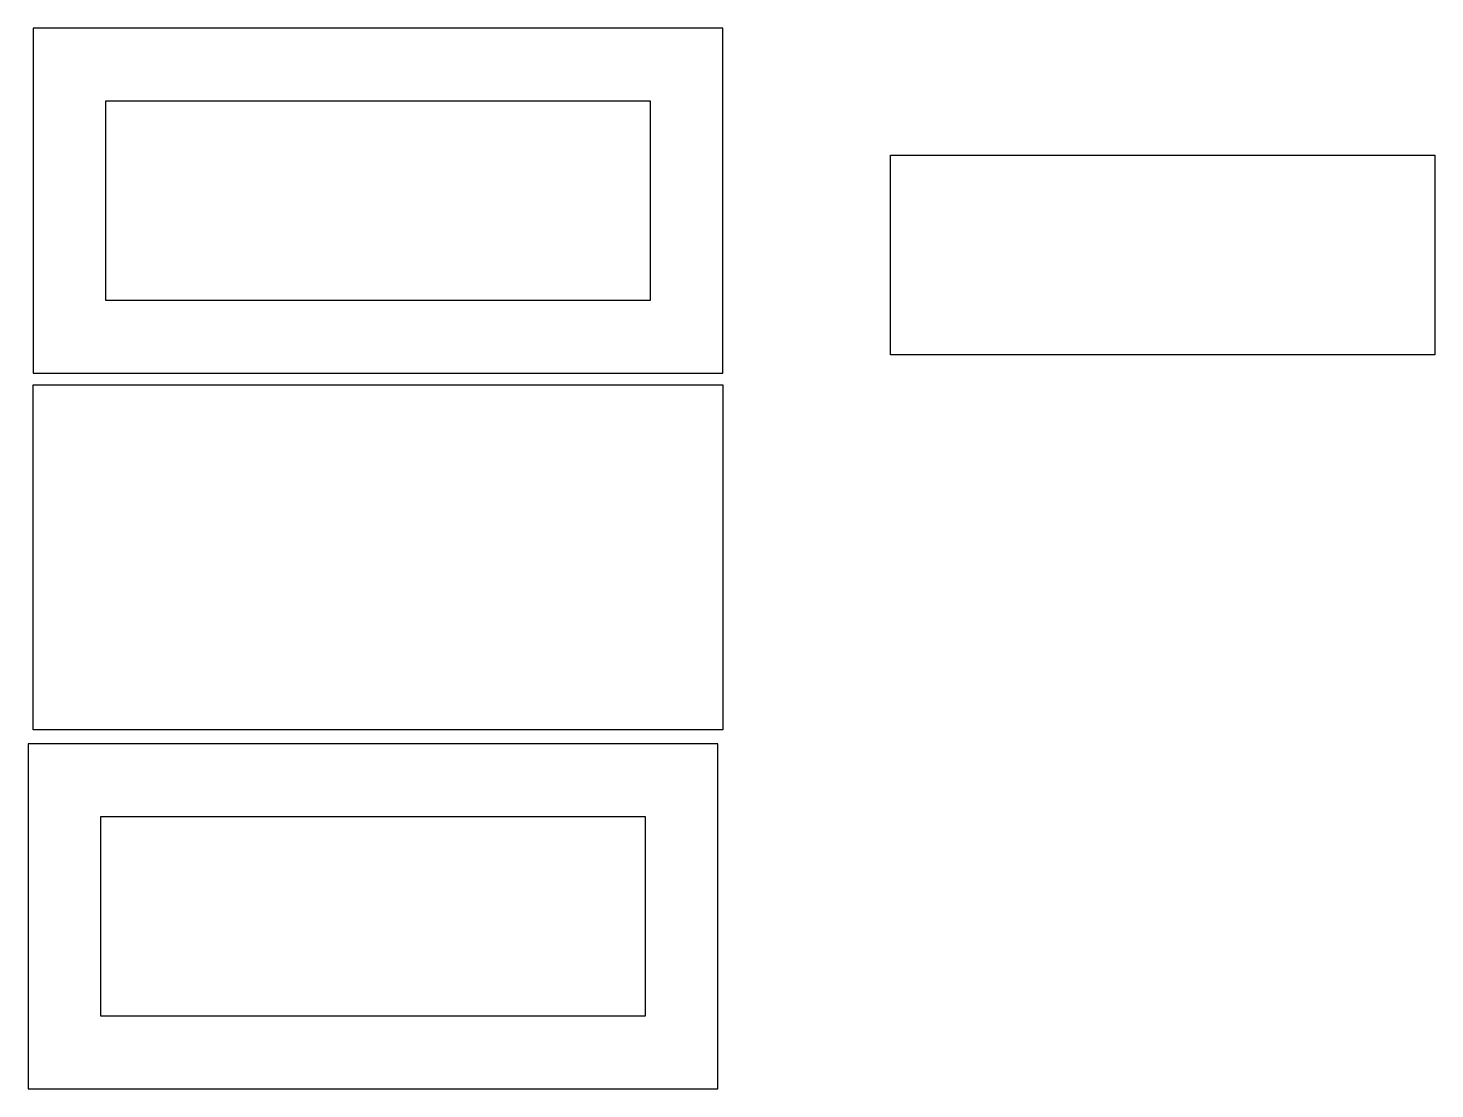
# Model space of a CAD drawing. Extents: x 8 to 396, y 3 to 295.
import ezdxf

# ---------------------------------------------------------------- set-up
doc = ezdxf.new("R2010")
doc.units = 0
doc.layers.add('Layer_1', color=7, linetype='CONTINUOUS')

msp = doc.modelspace()

# ---------------------------------------------------------------- linework, layer by layer
at = {"layer": 'Layer_1', "color": 7}
for points in [[(9.878366, 294.806496), (9.878366, 199.794619), (199.86684, 199.794619), (199.86684, 294.806496), (9.878366, 294.806496), (9.878366, 294.806496)], [(29.872048, 274.795176), (179.873159, 274.795176), (179.873159, 219.797119), (29.872048, 219.797119), (29.872048, 274.795176), (29.872048, 274.795176)], [(246.067363, 259.837462), (396.067365, 259.837462), (396.067365, 204.837459), (246.067363, 204.837459), (246.067363, 259.837462)], [(9.881801, 196.563821), (199.870413, 196.563821), (199.870413, 101.55211), (9.881801, 101.55211), (9.881801, 196.563821)], [(8.484908, 97.632091), (8.484908, 2.620219), (198.473379, 2.620219), (198.473379, 97.632091), (8.484908, 97.632091), (8.484908, 97.632091)], [(28.478587, 77.620772), (178.479698, 77.620772), (178.479698, 22.622716), (28.478587, 22.622716), (28.478587, 77.620772), (28.478587, 77.620772)]]:
    msp.add_lwpolyline(points, dxfattribs=at)

doc.saveas('drawing.dxf')
